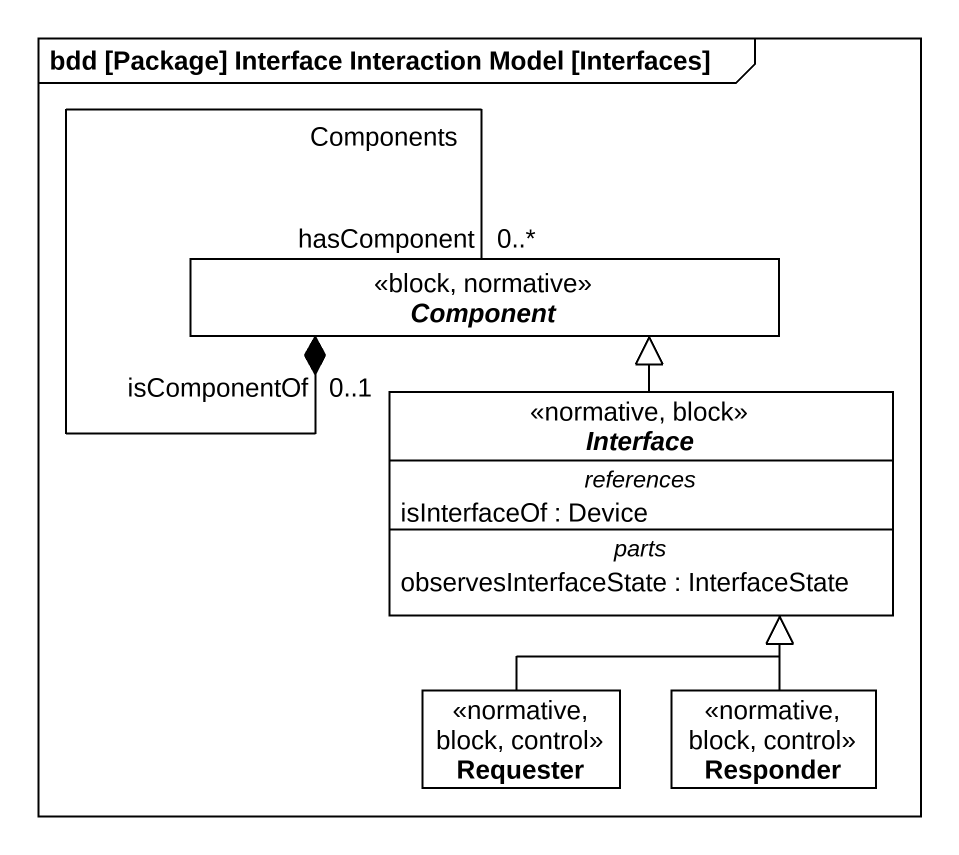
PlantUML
@startuml
mainframe bdd [Package] Interface Interaction Model [Interfaces]
hide circle
hide empty members
abstract class "Component" as Component_ <<block, normative>>
abstract class "Interface" as Interface_ <<normative, block>> {
  -- references --
  isInterfaceOf : Device
  -- parts --
  observesInterfaceState : InterfaceState
}
class Requester <<normative, block, control>>
class Responder <<normative, block, control>>
Component_ "isComponentOf\n0..1" *-- "hasComponent\n0..*" Component_ : Components
Interface_ -up-|> Component_
Requester -up-|> Interface_
Responder -up-|> Interface_
@enduml
